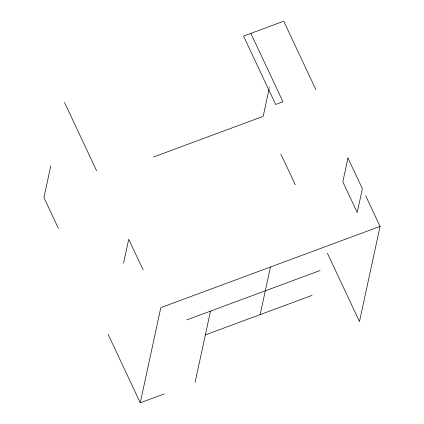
<?xml version="1.0" encoding="UTF-8"?>
<svg xmlns="http://www.w3.org/2000/svg" width="424" height="424" viewBox="0 0 424 424"><rect width="100%" height="100%" fill="white"/><g stroke="black" fill="none" stroke-linecap="round" stroke-linejoin="round"><path stroke-width="0.32" stroke-dasharray="2.12 1.59" d="M269.187 88.531L270.024 84.646"/><path stroke-width="0.64" d="M50.795 165.874L43.937 197.595L58.385 228.377M123.58 263.018L128.726 239.226L143.137 269.929M164.008 394.002L140.254 402.8L160.834 307.628L380.063 226.405L365.615 195.623M195.067 382.496L210.495 311.115M269.044 89.183L263.166 116.372L153.552 156.986M260.161 314.603L270.448 267.014M380.063 226.405L359.488 321.578L327.381 253.176M186.746 319.913L320.115 270.501M205.354 334.907L312.043 295.38M315.848 89.602L283.746 21.2L243.551 36.093L275.658 104.49L282.967 101.787L250.86 33.385M280.826 153.992L295.274 184.774M64.512 102.422L96.619 170.824M108.152 334.398L140.254 402.8M347.956 158.004L342.815 181.795L357.225 212.498L362.372 188.707L347.956 158.004"/></g></svg>
